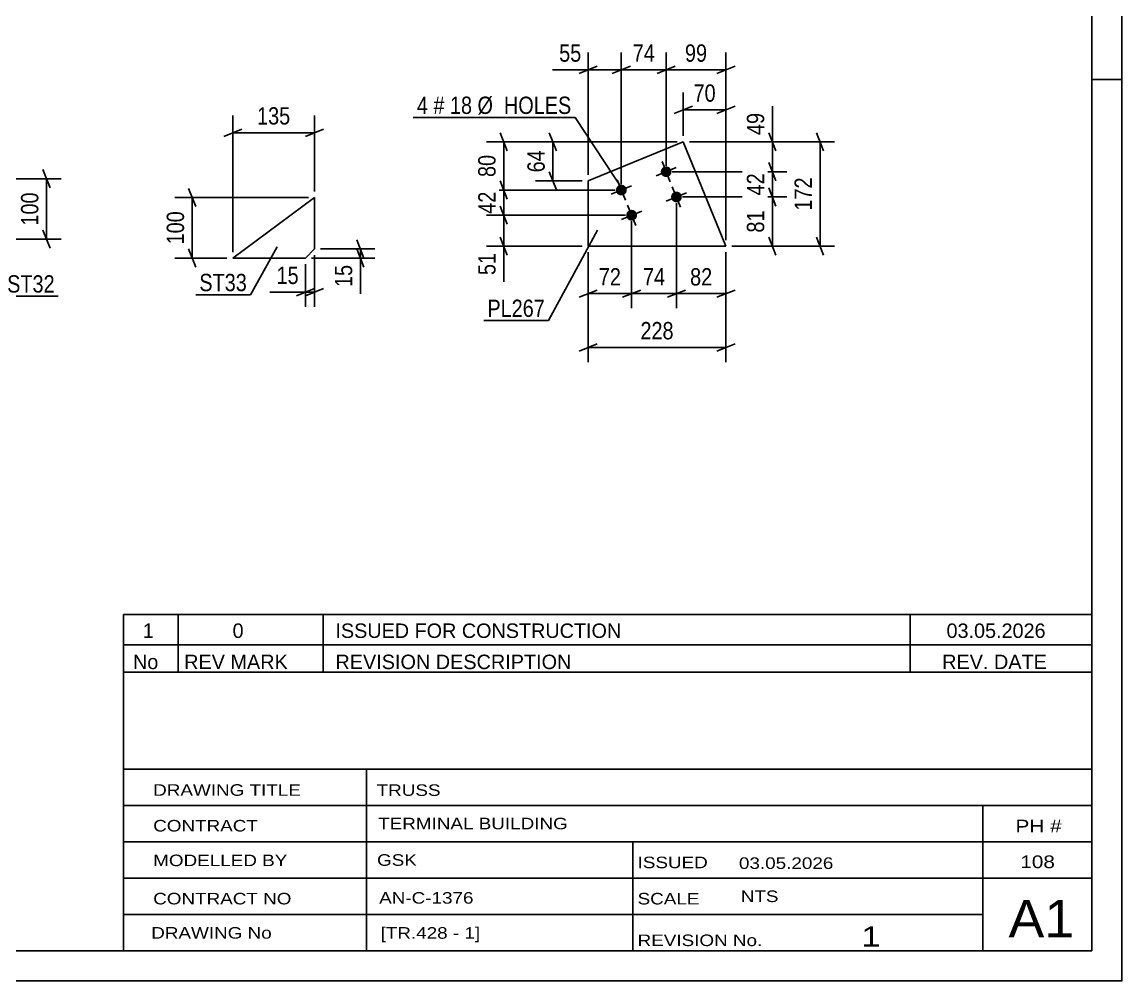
# Model space of a CAD drawing. Header units: millimetres. Extents: x 0 to 420, y 0 to 297.
# Drawn here: x 238.2 to 420, y 0 to 158.5 of the extents above; entities that cross this region are included whole.
import ezdxf

# ---------------------------------------------------------------- set-up
doc = ezdxf.new("R2010")
doc.units = ezdxf.units.MM
doc.styles.add('Arial Narrow', font='ARIALN.TTF', dxfattribs={"height": 0.2})

# ---------------------------------------------------------------- blocks, each defined once
blk = doc.blocks.new('Unknown-814276737-1133')
at = {"color": 5, "linetype": 'Continuous'}
for p, q in [((420, 0), (420, 297)), ((415, 5), (415, 292)), ((420, 149), (415, 149)), ((5, 5), (415, 5)), ((0, 0), (420, 0))]:
    blk.add_line(p, q, dxfattribs=at)
blk = doc.blocks.new('Unknown-814276737-17953')
at = {"color": 7, "linetype": 'Continuous'}
for p, q in [((255, 51.05), (255, 5)), ((255, 51.05), (415, 51.05)), ((415, 51), (415, 5)), ((255, 35), (415, 35)), ((295.14, 35), (295.14, 5)), ((255, 29), (415, 29)), ((397, 5.05), (397, 29.05)), ((255, 23), (415, 23)), ((339.14, 23), (339.14, 5)), ((255, 17), (415, 17)), ((255, 11), (397, 11)), ((255, 5), (415, 5))]:
    blk.add_line(p, q, dxfattribs=at)
at = {"color": 7, "style": 'Arial Narrow'}
for s, height, width, p in [('DRAWING TITLE', 1.9089, 1.425378, (259.88, 30.61)), ('TRUSS', 1.909, 1.425378, (296.81, 30.59)), ('CONTRACT', 1.909, 1.425378, (259.88, 24.71)), ('TERMINAL BUILDING', 1.9089, 1.425378, (297.06, 25.07)), ('MODELLED BY', 1.9089, 1.425378, (259.88, 18.98)), ('GSK', 1.909, 1.425378, (296.88, 19.04)), ('ISSUED', 1.909, 1.425378, (339.94, 18.64)), ('03.05.2026', 1.909, 1.425378, (356.69, 18.52)), ('CONTRACT NO', 1.9089, 1.425378, (259.88, 12.66)), ('AN-C-1376', 1.909, 1.425378, (297.23, 12.78)), ('SCALE', 1.909, 1.425378, (339.94, 12.65)), ('A1', 6.204, 1.25, (401.24, 7.2)), ('DRAWING No', 1.909, 1.425378, (259.56, 7)), ('[TR.428 - 1]', 1.9089, 1.425378, (297.46, 6.99)), ('REVISION No.', 1.9089, 1.425378, (339.94, 5.77)), ('1', 3.34, 1.5, (376.91, 5.68))]:
    blk.add_text(s, height=height, dxfattribs=dict(at, width=width)).set_placement(p)
at = {"color": 7, "linetype": 'Continuous', "style": 'Arial Narrow'}
for s, height, width, p in [('PH #', 2.1, 1.42538, (402.4, 24.55)), ('108', 2.1, 1.42538, (403.19, 18.65)), ('NTS', 1.909, 1.425378, (357, 13.05))]:
    blk.add_text(s, height=height, dxfattribs=dict(at, width=width)).set_placement(p)
blk = doc.blocks.new('Unknown-814276737-17954')
at = {"color": 7, "linetype": 'Continuous'}
for p, q in [((255, 60.55), (415, 60.55)), ((415, 60.55), (255, 60.55)), ((255, 60.55), (255, 55.55)), ((264, 60.55), (264, 55.55)), ((288, 60.55), (288, 55.55)), ((385, 60.55), (385, 55.55)), ((415, 60.55), (415, 55.55)), ((255, 55.55), (415, 55.55)), ((255, 55.55), (255, 51.05)), ((255, 55.55), (415, 55.55)), ((264, 55.55), (264, 51.05)), ((288, 55.55), (288, 51.05)), ((385, 55.55), (385, 51.05)), ((415, 55.55), (415, 51.05)), ((415, 51.05), (255, 51.05))]:
    blk.add_line(p, q, dxfattribs=at)
at = {"color": 7, "linetype": 'Continuous', "style": 'Arial Narrow'}
for s, height, width, p in [('1', 2.39, 1.196471, (258.16, 56.7)), ('0', 2.39, 1.196471, (273, 56.7)), ('ISSUED FOR CONSTRUCTION', 2.3861, 1.196471, (290, 56.7)), ('03.05.2026', 2.386, 1.196471, (391, 56.7)), ('No', 2.386, 1.2, (256.54, 51.55)), ('REV MARK', 2.386, 1.2, (265, 51.55)), ('REVISION DESCRIPTION', 2.3861, 1.2, (290, 51.55)), ('REV. DATE', 2.386, 1.2, (390.28, 51.55))]:
    blk.add_text(s, height=height, dxfattribs=dict(at, width=width)).set_placement(p)
blk = doc.blocks.new('Part-814276737-6927 - 6921')
at = {"color": 2, "linetype": 'Continuous'}
for p, q in [((286.55, 129.48), (273.05, 119.48)), ((286.55, 120.98), (286.55, 129.48)), ((285.05, 119.48), (286.55, 120.98)), ((273.05, 119.48), (285.05, 119.48))]:
    blk.add_line(p, q, dxfattribs=at)
blk = doc.blocks.new('Part-814276737-17507 - 17506')
at = {"color": 2, "linetype": 'Continuous'}
for p, q in [((331.76, 132.26), (347.5, 138.69)), ((347.5, 138.69), (354.54, 121.46)), ((331.76, 132.26), (331.76, 121.46)), ((331.76, 121.46), (354.54, 121.46))]:
    blk.add_line(p, q, dxfattribs=at)
blk = doc.blocks.new('Bolt-814276737-17508 - 17506')
at = {"linetype": 'Continuous'}
for points in [[(345.49, 134.09, -1), (343.83, 133.41, -1)], [(338.09, 131.06, -1), (336.42, 130.38, -1)], [(347.19, 129.92, -1), (345.53, 129.24, -1)], [(339.79, 126.9, -1), (338.12, 126.22, -1)]]:
    blk.add_hatch(color=1, dxfattribs=at).paths.add_polyline_path(points)
at = {"color": 1, "linetype": 'Continuous'}
for p, q in [((343.98, 135.42), (345.34, 132.08)), ((342.99, 133.07), (346.32, 134.43)), ((335.59, 130.04), (338.92, 131.4)), ((336.57, 132.39), (337.93, 129.06)), ((345.68, 131.25), (347.04, 127.92)), ((344.69, 128.9), (348.03, 130.26)), ((338.27, 128.22), (339.64, 124.89)), ((337.29, 125.88), (340.62, 127.24))]:
    blk.add_line(p, q, dxfattribs=at)
blk = doc.blocks.new('StraightDimension-814276737-6929 - 6921')
at = {"color": 7, "linetype": 'Continuous'}
for p, q in [((273.05, 120.48), (273.05, 143.05)), ((286.55, 130.48), (286.55, 143.05)), ((274.55, 140.8), (271.55, 139.6)), ((273.05, 140.2), (286.55, 140.2)), ((285.05, 139.6), (288.05, 140.8))]:
    blk.add_line(p, q, dxfattribs=at)
at = {"color": 0}
blk.add_wipeout([(283.14, 140.95), (283.14, 145.15), (276.45, 145.15), (276.45, 140.95)], dxfattribs=at)
at = {"color": 3, "style": 'Arial Narrow'}
blk.add_text('135', height=2.863, dxfattribs=at).set_placement((277.05, 141.55))
blk = doc.blocks.new('StraightDimension-814276737-6941 - 6921')
at = {"color": 7, "linetype": 'Continuous'}
for p, q in [((285.05, 118.48), (285.05, 111.44)), ((286.55, 119.98), (286.55, 111.44)), ((283.55, 113.24), (286.55, 114.44)), ((288.05, 114.44), (285.05, 113.24)), ((285.05, 113.84), (286.55, 113.84))]:
    blk.add_line(p, q, dxfattribs=at)
at = {"color": 0}
blk.add_wipeout([(284.52, 114.59), (284.52, 118.79), (279.67, 118.79), (279.67, 114.59)], dxfattribs=at)
at = {"color": 7, "linetype": 'Continuous'}
blk.add_line((285.05, 113.84), (279.14, 113.84), dxfattribs=at)
blk.add_line((285.05, 113.84), (279.14, 113.84), dxfattribs=at)
at = {"color": 3, "style": 'Arial Narrow'}
blk.add_text('15', height=2.863, dxfattribs=at).set_placement((280.27, 115.19))
blk = doc.blocks.new('StraightDimension-814276737-6956 - 6921')
at = {"color": 7, "linetype": 'Continuous'}
for p, q in [((265.73, 130.98), (266.93, 127.98)), ((285.55, 129.48), (263.48, 129.48)), ((266.33, 119.48), (266.33, 129.48)), ((266.93, 117.98), (265.73, 120.98)), ((272.05, 119.48), (263.48, 119.48))]:
    blk.add_line(p, q, dxfattribs=at)
at = {"color": 0}
blk.add_wipeout([(265.58, 127.82), (261.38, 127.82), (261.38, 121.14), (265.58, 121.14)], dxfattribs=at)
at = {"color": 3, "style": 'Arial Narrow'}
blk.add_text('100', height=2.863, rotation=90.0002, dxfattribs=at).set_placement((264.98, 121.74))
blk = doc.blocks.new('StraightDimension-814276737-6968 - 6921')
at = {"color": 7, "linetype": 'Continuous'}
for p, q in [((293.52, 122.48), (294.72, 119.48)), ((287.55, 120.98), (296.52, 120.98)), ((294.72, 117.98), (293.52, 120.98)), ((294.12, 119.48), (294.12, 120.98)), ((286.05, 119.48), (296.52, 119.48))]:
    blk.add_line(p, q, dxfattribs=at)
at = {"color": 0}
blk.add_wipeout([(293.37, 118.95), (289.17, 118.95), (289.17, 114.1), (293.37, 114.1)], dxfattribs=at)
at = {"color": 7, "linetype": 'Continuous'}
blk.add_line((294.12, 119.48), (294.12, 113.57), dxfattribs=at)
blk.add_line((294.12, 119.48), (294.12, 113.57), dxfattribs=at)
at = {"color": 3, "style": 'Arial Narrow'}
blk.add_text('15', height=2.863, rotation=90.0002, dxfattribs=at).set_placement((292.77, 114.7))
blk = doc.blocks.new('StraightDimension-814276737-6090 - 6082')
at = {"color": 7, "linetype": 'Continuous'}
for p, q in [((241.65, 134.1), (242.85, 131.1)), ((224.84, 132.6), (244.65, 132.6)), ((242.25, 122.6), (242.25, 132.6)), ((242.85, 121.1), (241.65, 124.1)), ((236.93, 122.6), (244.65, 122.6))]:
    blk.add_line(p, q, dxfattribs=at)
at = {"color": 0}
blk.add_wipeout([(241.5, 130.94), (237.3, 130.94), (237.3, 124.25), (241.5, 124.25)], dxfattribs=at)
at = {"color": 3, "style": 'Arial Narrow'}
blk.add_text('100', height=2.863, rotation=90.0002, dxfattribs=at).set_placement((240.9, 124.85))
blk = doc.blocks.new('StraightDimension-814276737-17547 - 17506')
at = {"color": 7, "linetype": 'Continuous'}
for p, q in [((331.76, 120.46), (331.76, 102.3)), ((354.54, 120.46), (354.54, 102.3)), ((333.26, 105.3), (330.26, 104.1)), ((331.76, 104.7), (354.54, 104.7)), ((353.04, 104.1), (356.04, 105.3))]:
    blk.add_line(p, q, dxfattribs=at)
at = {"color": 0}
blk.add_wipeout([(346.5, 105.45), (346.5, 109.65), (339.81, 109.65), (339.81, 105.45)], dxfattribs=at)
at = {"color": 3, "style": 'Arial Narrow'}
blk.add_text('228', height=2.863, dxfattribs=at).set_placement((340.41, 106.05))
blk = doc.blocks.new('StraightDimension-814276737-17551 - 17506')
at = {"color": 7, "linetype": 'Continuous'}
for p, q in [((325.34, 140.19), (326.54, 137.19)), ((346.5, 138.69), (323.09, 138.69)), ((325.94, 132.26), (325.94, 138.69)), ((326.54, 130.76), (325.34, 133.76)), ((330.76, 132.26), (323.09, 132.26))]:
    blk.add_line(p, q, dxfattribs=at)
at = {"color": 0}
blk.add_wipeout([(325.19, 137.9), (320.99, 137.9), (320.99, 133.05), (325.19, 133.05)], dxfattribs=at)
at = {"color": 3, "style": 'Arial Narrow'}
blk.add_text('64', height=2.863, rotation=90.0002, dxfattribs=at).set_placement((324.59, 133.65))
blk = doc.blocks.new('StraightDimension-814276737-17543 - 17506')
at = {"color": 7, "linetype": 'Continuous'}
for p, q in [((347.5, 139.69), (347.5, 146.82)), ((354.54, 122.46), (354.54, 146.82)), ((346, 143.37), (349, 144.57)), ((347.5, 143.97), (354.54, 143.97)), ((356.04, 144.57), (353.04, 143.37))]:
    blk.add_line(p, q, dxfattribs=at)
at = {"color": 0}
blk.add_wipeout([(353.45, 144.72), (353.45, 148.92), (348.59, 148.92), (348.59, 144.72)], dxfattribs=at)
at = {"color": 3, "style": 'Arial Narrow'}
blk.add_text('70', height=2.863, dxfattribs=at).set_placement((349.19, 145.32))
blk = doc.blocks.new('StraightDimension-814276737-17557 - 17506')
at = {"color": 7, "linetype": 'Continuous'}
for p, q in [((370.69, 137.19), (369.49, 140.19)), ((348.5, 138.69), (372.49, 138.69)), ((370.09, 121.46), (370.09, 138.69)), ((369.49, 122.96), (370.69, 119.96)), ((355.54, 121.46), (372.49, 121.46))]:
    blk.add_line(p, q, dxfattribs=at)
at = {"color": 0}
blk.add_wipeout([(369.34, 133.42), (365.14, 133.42), (365.14, 126.73), (369.34, 126.73)], dxfattribs=at)
at = {"color": 3, "style": 'Arial Narrow'}
blk.add_text('172', height=2.863, rotation=90.0002, dxfattribs=at).set_placement((368.74, 127.33))
blk = doc.blocks.new('StraightDimension-814276737-17888 - 17506')
at = {"color": 7, "linetype": 'Continuous'}
for p, q in [((361.61, 131.08), (362.81, 128.08)), ((347.36, 129.58), (364.61, 129.58)), ((362.21, 121.46), (362.21, 129.58)), ((362.81, 119.96), (361.61, 122.96)), ((355.54, 121.46), (364.61, 121.46))]:
    blk.add_line(p, q, dxfattribs=at)
at = {"color": 0}
blk.add_wipeout([(361.46, 127.95), (357.26, 127.95), (357.26, 123.09), (361.46, 123.09)], dxfattribs=at)
at = {"color": 3, "style": 'Arial Narrow'}
blk.add_text('81', height=2.863, rotation=90.0002, dxfattribs=at).set_placement((360.86, 123.69))
blk = doc.blocks.new('StraightDimension-814276737-17824 - 17506')
at = {"color": 7, "linetype": 'Continuous'}
for p, q in [((344.66, 134.75), (344.66, 153.43)), ((354.54, 122.46), (354.54, 153.43)), ((343.16, 149.98), (346.16, 151.18)), ((356.04, 151.18), (353.04, 149.98)), ((344.66, 150.58), (354.54, 150.58))]:
    blk.add_line(p, q, dxfattribs=at)
at = {"color": 0}
blk.add_wipeout([(352.03, 151.33), (352.03, 155.53), (347.17, 155.53), (347.17, 151.33)], dxfattribs=at)
at = {"color": 3, "style": 'Arial Narrow'}
blk.add_text('99', height=2.863, dxfattribs=at).set_placement((347.77, 151.93))
blk = doc.blocks.new('StraightDimension-814276737-17825 - 17506')
at = {"color": 7, "linetype": 'Continuous'}
for p, q in [((337.25, 131.72), (337.25, 153.43)), ((344.66, 134.75), (344.66, 153.43)), ((335.75, 149.98), (338.75, 151.18)), ((346.16, 151.18), (343.16, 149.98)), ((337.25, 150.58), (344.66, 150.58))]:
    blk.add_line(p, q, dxfattribs=at)
at = {"color": 0}
blk.add_wipeout([(343.38, 151.33), (343.38, 155.53), (338.53, 155.53), (338.53, 151.33)], dxfattribs=at)
at = {"color": 3, "style": 'Arial Narrow'}
blk.add_text('74', height=2.863, dxfattribs=at).set_placement((339.13, 151.93))
blk = doc.blocks.new('StraightDimension-814276737-17826 - 17506')
at = {"color": 7, "linetype": 'Continuous'}
for p, q in [((331.76, 133.26), (331.76, 153.43)), ((337.25, 131.72), (337.25, 153.43)), ((330.26, 149.98), (333.26, 151.18)), ((338.75, 151.18), (335.75, 149.98)), ((331.76, 150.58), (337.25, 150.58))]:
    blk.add_line(p, q, dxfattribs=at)
at = {"color": 0}
blk.add_wipeout([(331.24, 151.33), (331.24, 155.53), (326.38, 155.53), (326.38, 151.33)], dxfattribs=at)
at = {"color": 7, "linetype": 'Continuous'}
blk.add_line((331.76, 150.58), (325.86, 150.58), dxfattribs=at)
blk.add_line((331.76, 150.58), (325.86, 150.58), dxfattribs=at)
at = {"color": 3, "style": 'Arial Narrow'}
blk.add_text('55', height=2.863, dxfattribs=at).set_placement((326.98, 151.93))
blk = doc.blocks.new('StraightDimension-814276737-17863 - 17506')
at = {"color": 7, "linetype": 'Continuous'}
for p, q in [((317.21, 140.19), (318.41, 137.19)), ((346.5, 138.69), (314.96, 138.69)), ((317.81, 130.72), (317.81, 138.69)), ((318.41, 129.22), (317.21, 132.22)), ((336.25, 130.72), (314.96, 130.72))]:
    blk.add_line(p, q, dxfattribs=at)
at = {"color": 0}
blk.add_wipeout([(317.06, 137.14), (312.86, 137.14), (312.86, 132.28), (317.06, 132.28)], dxfattribs=at)
at = {"color": 3, "style": 'Arial Narrow'}
blk.add_text('80', height=2.863, rotation=90.0002, dxfattribs=at).set_placement((316.46, 132.88))
blk = doc.blocks.new('StraightDimension-814276737-17864 - 17506')
at = {"color": 7, "linetype": 'Continuous'}
for p, q in [((317.21, 132.22), (318.41, 129.22)), ((336.25, 130.72), (314.96, 130.72)), ((317.81, 126.56), (317.81, 130.72)), ((318.41, 125.06), (317.21, 128.06)), ((337.96, 126.56), (314.96, 126.56))]:
    blk.add_line(p, q, dxfattribs=at)
at = {"color": 0}
blk.add_wipeout([(317.06, 131.07), (312.86, 131.07), (312.86, 126.21), (317.06, 126.21)], dxfattribs=at)
at = {"color": 3, "style": 'Arial Narrow'}
blk.add_text('42', height=2.863, rotation=90.0002, dxfattribs=at).set_placement((316.46, 126.81))
blk = doc.blocks.new('StraightDimension-814276737-17865 - 17506')
at = {"color": 7, "linetype": 'Continuous'}
for p, q in [((317.21, 128.06), (318.41, 125.06)), ((337.96, 126.56), (314.96, 126.56)), ((317.81, 121.46), (317.81, 126.56)), ((318.41, 119.96), (317.21, 122.96)), ((330.76, 121.46), (314.96, 121.46))]:
    blk.add_line(p, q, dxfattribs=at)
at = {"color": 0}
blk.add_wipeout([(317.06, 120.93), (312.86, 120.93), (312.86, 116.07), (317.06, 116.07)], dxfattribs=at)
at = {"color": 7, "linetype": 'Continuous'}
blk.add_line((317.81, 121.46), (317.81, 115.55), dxfattribs=at)
blk.add_line((317.81, 121.46), (317.81, 115.55), dxfattribs=at)
at = {"color": 3, "style": 'Arial Narrow'}
blk.add_text('51', height=2.863, rotation=90.0002, dxfattribs=at).set_placement((316.46, 116.67))
blk = doc.blocks.new('StraightDimension-814276737-17886 - 17506')
at = {"color": 7, "linetype": 'Continuous'}
for p, q in [((361.61, 140.19), (362.81, 137.19)), ((348.5, 138.69), (364.61, 138.69)), ((362.21, 133.75), (362.21, 138.69)), ((362.81, 132.25), (361.61, 135.25)), ((345.66, 133.75), (364.61, 133.75))]:
    blk.add_line(p, q, dxfattribs=at)
at = {"color": 0}
blk.add_wipeout([(361.46, 144.07), (357.26, 144.07), (357.26, 139.22), (361.46, 139.22)], dxfattribs=at)
at = {"color": 7, "linetype": 'Continuous'}
blk.add_line((362.21, 138.69), (362.21, 144.6), dxfattribs=at)
blk.add_line((362.21, 138.69), (362.21, 144.6), dxfattribs=at)
at = {"color": 3, "style": 'Arial Narrow'}
blk.add_text('49', height=2.863, rotation=90.0002, dxfattribs=at).set_placement((360.86, 139.82))
blk = doc.blocks.new('StraightDimension-814276737-17887 - 17506')
at = {"color": 7, "linetype": 'Continuous'}
for p, q in [((361.61, 135.25), (362.81, 132.25)), ((345.66, 133.75), (364.61, 133.75)), ((362.21, 129.58), (362.21, 133.75)), ((362.81, 128.08), (361.61, 131.08)), ((347.36, 129.58), (364.61, 129.58))]:
    blk.add_line(p, q, dxfattribs=at)
at = {"color": 0}
blk.add_wipeout([(361.46, 134.09), (357.26, 134.09), (357.26, 129.24), (361.46, 129.24)], dxfattribs=at)
at = {"color": 3, "style": 'Arial Narrow'}
blk.add_text('42', height=2.863, rotation=90.0002, dxfattribs=at).set_placement((360.86, 129.84))
blk = doc.blocks.new('StraightDimension-814276737-17909 - 17506')
at = {"color": 7, "linetype": 'Continuous'}
for p, q in [((346.36, 128.58), (346.36, 111.2)), ((354.54, 120.46), (354.54, 111.2)), ((344.86, 113), (347.86, 114.2)), ((346.36, 113.6), (354.54, 113.6)), ((356.04, 114.2), (353.04, 113))]:
    blk.add_line(p, q, dxfattribs=at)
at = {"color": 0}
blk.add_wipeout([(352.88, 114.35), (352.88, 118.55), (348.02, 118.55), (348.02, 114.35)], dxfattribs=at)
at = {"color": 3, "style": 'Arial Narrow'}
blk.add_text('82', height=2.863, dxfattribs=at).set_placement((348.62, 114.95))
blk = doc.blocks.new('StraightDimension-814276737-17910 - 17506')
at = {"color": 7, "linetype": 'Continuous'}
for p, q in [((346.36, 128.58), (346.36, 111.2)), ((338.96, 125.56), (338.96, 111.2)), ((337.46, 113), (340.46, 114.2)), ((338.96, 113.6), (346.36, 113.6)), ((347.86, 114.2), (344.86, 113))]:
    blk.add_line(p, q, dxfattribs=at)
at = {"color": 0}
blk.add_wipeout([(345.09, 114.35), (345.09, 118.55), (340.23, 118.55), (340.23, 114.35)], dxfattribs=at)
at = {"color": 3, "style": 'Arial Narrow'}
blk.add_text('74', height=2.863, dxfattribs=at).set_placement((340.83, 114.95))
blk = doc.blocks.new('StraightDimension-814276737-17911 - 17506')
at = {"color": 7, "linetype": 'Continuous'}
for p, q in [((338.96, 125.56), (338.96, 111.2)), ((331.76, 120.46), (331.76, 111.2)), ((330.26, 113), (333.26, 114.2)), ((331.76, 113.6), (338.96, 113.6)), ((340.46, 114.2), (337.46, 113))]:
    blk.add_line(p, q, dxfattribs=at)
at = {"color": 0}
blk.add_wipeout([(337.79, 114.35), (337.79, 118.55), (332.93, 118.55), (332.93, 114.35)], dxfattribs=at)
at = {"color": 3, "style": 'Arial Narrow'}
blk.add_text('72', height=2.863, dxfattribs=at).set_placement((333.53, 114.95))
blk = doc.blocks.new('Mark-814276737-6923 - 6921')
at = {"color": 0}
blk.add_wipeout([(275.36, 114.01), (275.36, 117.01), (267.51, 117.01), (267.51, 114.01)], dxfattribs=at)
blk.add_wipeout([(275.36, 114.01), (275.36, 117.01), (267.51, 117.01), (267.51, 114.01)], dxfattribs=at)
at = {"color": 30, "linetype": 'Continuous'}
for p in [(280.37, 121.36), (266.91, 113.41)]:
    blk.add_line(p, (275.96, 113.41), dxfattribs=at)
at = {"color": 3, "style": 'Arial Narrow'}
blk.add_text('ST33', height=2.863, dxfattribs=at).set_placement((267.51, 114.01))
blk = doc.blocks.new('Mark-814276737-6084 - 6082')
at = {"color": 0}
blk.add_wipeout([(243.6, 113.78), (243.6, 116.78), (235.75, 116.78), (235.75, 113.78)], dxfattribs=at)
blk.add_wipeout([(243.6, 113.78), (243.6, 116.78), (235.75, 116.78), (235.75, 113.78)], dxfattribs=at)
at = {"color": 30, "linetype": 'Continuous'}
for p, q in [((229.62, 124.86), (235.15, 113.18)), ((235.15, 113.18), (244.2, 113.18))]:
    blk.add_line(p, q, dxfattribs=at)
at = {"color": 3, "style": 'Arial Narrow'}
blk.add_text('ST32', height=2.863, dxfattribs=at).set_placement((235.75, 113.78))
blk = doc.blocks.new('Mark-814276737-17606 - 17506')
at = {"color": 0}
blk.add_wipeout([(305.3, 143.3), (305.3, 146.3), (303.47, 146.3), (303.47, 143.3)], dxfattribs=at)
blk.add_wipeout([(305.3, 143.3), (305.3, 146.3), (303.47, 146.3), (303.47, 143.3)], dxfattribs=at)
at = {"color": 3, "style": 'Arial Narrow'}
blk.add_text('4', height=2.86, dxfattribs=at).set_placement((303.47, 143.3))
at = {"color": 0}
blk.add_wipeout([(308.03, 143.3), (308.03, 146.3), (306.2, 146.3), (306.2, 143.3)], dxfattribs=at)
blk.add_wipeout([(308.03, 143.3), (308.03, 146.3), (306.2, 146.3), (306.2, 143.3)], dxfattribs=at)
at = {"color": 3, "style": 'Arial Narrow'}
blk.add_text('#', height=2.86, dxfattribs=at).set_placement((306.2, 143.3))
at = {"color": 0}
blk.add_wipeout([(312.58, 143.3), (312.58, 146.3), (308.93, 146.3), (308.93, 143.3)], dxfattribs=at)
blk.add_wipeout([(312.58, 143.3), (312.58, 146.3), (308.93, 146.3), (308.93, 143.3)], dxfattribs=at)
at = {"color": 3, "style": 'Arial Narrow'}
blk.add_text('18', height=2.863, dxfattribs=at).set_placement((308.93, 143.3))
at = {"color": 0}
blk.add_wipeout([(329.01, 143.3), (329.01, 146.3), (313.48, 146.3), (313.48, 143.3)], dxfattribs=at)
blk.add_wipeout([(329.01, 143.3), (329.01, 146.3), (313.48, 146.3), (313.48, 143.3)], dxfattribs=at)
at = {"color": 7, "linetype": 'Continuous'}
for p in [(302.87, 142.7), (337.7, 130.44)]:
    blk.add_line(p, (329.61, 142.7), dxfattribs=at)
at = {"color": 3, "style": 'Arial Narrow'}
blk.add_text('Ø  HOLES', height=2.863, dxfattribs=at).set_placement((313.48, 143.3))
blk = doc.blocks.new('Mark-814276737-17929 - 17506')
at = {"color": 0}
blk.add_wipeout([(324.62, 109.75), (324.62, 112.75), (315.12, 112.75), (315.12, 109.75)], dxfattribs=at)
blk.add_wipeout([(324.62, 109.75), (324.62, 112.75), (315.12, 112.75), (315.12, 109.75)], dxfattribs=at)
at = {"color": 30, "linetype": 'Continuous'}
for p in [(333.32, 124.11), (314.52, 109.15)]:
    blk.add_line(p, (325.22, 109.15), dxfattribs=at)
at = {"color": 3, "style": 'Arial Narrow'}
blk.add_text('PL267', height=2.863, dxfattribs=at).set_placement((315.12, 109.75))

msp = doc.modelspace()

# ---------------------------------------------------------------- block references
for name in ['Unknown-814276737-1133', 'Part-814276737-17507 - 17506', 'Bolt-814276737-17508 - 17506', 'Part-814276737-6927 - 6921', 'Unknown-814276737-17954', 'Unknown-814276737-17953']:
    msp.add_blockref(name, (0, 0))

# ---------------------------------------------------------------- next in the draw order: block references
for name in ['StraightDimension-814276737-6929 - 6921', 'StraightDimension-814276737-17551 - 17506', 'StraightDimension-814276737-6090 - 6082', 'StraightDimension-814276737-17547 - 17506']:
    msp.add_blockref(name, (0, 0))

# ---------------------------------------------------------------- next in the draw order: block references
for name in ['StraightDimension-814276737-17543 - 17506', 'Mark-814276737-6084 - 6082', 'StraightDimension-814276737-6941 - 6921']:
    msp.add_blockref(name, (0, 0))

# ---------------------------------------------------------------- next in the draw order: block references
for name in ['StraightDimension-814276737-17557 - 17506', 'StraightDimension-814276737-6956 - 6921']:
    msp.add_blockref(name, (0, 0))

# ---------------------------------------------------------------- next in the draw order: block references
for name in ['StraightDimension-814276737-17888 - 17506', 'StraightDimension-814276737-6968 - 6921', 'Mark-814276737-6923 - 6921']:
    msp.add_blockref(name, (0, 0))

# ---------------------------------------------------------------- next in the draw order: block references
msp.add_blockref('StraightDimension-814276737-17824 - 17506', (0, 0))

# ---------------------------------------------------------------- next in the draw order: block references
msp.add_blockref('StraightDimension-814276737-17825 - 17506', (0, 0))

# ---------------------------------------------------------------- next in the draw order: block references
msp.add_blockref('StraightDimension-814276737-17826 - 17506', (0, 0))

# ---------------------------------------------------------------- next in the draw order: block references
msp.add_blockref('StraightDimension-814276737-17863 - 17506', (0, 0))

# ---------------------------------------------------------------- next in the draw order: block references
for name in ['StraightDimension-814276737-17886 - 17506', 'StraightDimension-814276737-17864 - 17506']:
    msp.add_blockref(name, (0, 0))

# ---------------------------------------------------------------- next in the draw order: block references
for name in ['Mark-814276737-17606 - 17506', 'StraightDimension-814276737-17887 - 17506', 'StraightDimension-814276737-17865 - 17506']:
    msp.add_blockref(name, (0, 0))

# ---------------------------------------------------------------- next in the draw order: block references
msp.add_blockref('StraightDimension-814276737-17909 - 17506', (0, 0))

# ---------------------------------------------------------------- next in the draw order: block references
msp.add_blockref('StraightDimension-814276737-17910 - 17506', (0, 0))

# ---------------------------------------------------------------- next in the draw order: block references
msp.add_blockref('StraightDimension-814276737-17911 - 17506', (0, 0))

# ---------------------------------------------------------------- next in the draw order: block references
msp.add_blockref('Mark-814276737-17929 - 17506', (0, 0))

doc.saveas('drawing.dxf')
